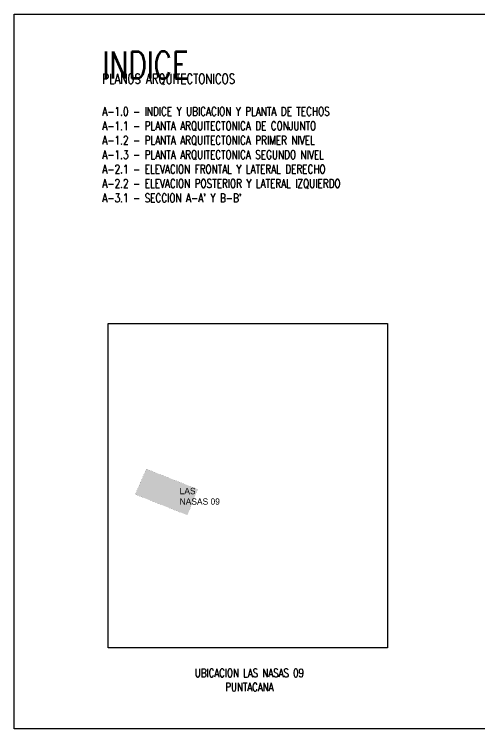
# Model space of a CAD drawing. Header units: metres. Extents: x 8 to 2416, y -346 to 476.
# Drawn here: x 18 to 62.2, y 83.4 to 151.4 of the extents above; entities that cross this region are included whole.
import ezdxf

# ---------------------------------------------------------------- set-up
doc = ezdxf.new("R2010")
doc.units = ezdxf.units.M
doc.linetypes.add('0', pattern=[0])
doc.layers.get('0').update_dxf_attribs({"color": 250, "linetype": '0', "lineweight": 20})
doc.layers.get('Defpoints').update_dxf_attribs({"color": 6})
doc.layers.add('textos', color=7, linetype='Continuous', lineweight=0)
doc.styles.add('AC', font='framd.ttf')
doc.styles.add('Arch-Dim', font='romans.shx', dxfattribs={"width": 0.75})
picture_1 = doc.add_image_def('image1.png', size_in_pixel=(621, 721))

msp = doc.modelspace()

# ---------------------------------------------------------------- hatches: boundary and pattern name
at = {"true_color": 0xed1f24, "transparency": 33554610}
h = msp.add_hatch(color=240, dxfattribs=at)
h.dxf.hatch_style = 1
h.paths.add_polyline_path([(30.5318, 108.1634), (29.4653, 105.7361), (34.4461, 103.7625), (35.4238, 106.2299)])

# ---------------------------------------------------------------- linework, layer by layer
at = {"const_width": 0.004}
msp.add_lwpolyline([(30.5318, 108.1634), (29.4653, 105.7361), (34.4461, 103.7625), (35.4238, 106.2299), (30.5318, 108.1634)], dxfattribs=at)
at = {"layer": 'Defpoints', "lineweight": 13}
msp.add_lwpolyline([(17.961, 151.4229), (111.7911, 151.4229), (111.7911, 83.4412), (17.961, 83.4412)], close=True, dxfattribs=at)

# ---------------------------------------------------------------- texts
at = {"layer": 'textos', "lineweight": 13, "attachment_point": 1, "style": 'Arch-Dim'}
for s, insert, char_height, width in [('\\pxql;{\\H1.30208x;INDICE \\H1.53603x;  }', (26.3456, 147.8915), 1.979152, 90.670384), ("\\pxql;{\\H2x;   \\H0.21701x;\\P\\H1.45003x;PLANOS ARQUITECTONICOS\\P\\P\\H0.86666x;A-1.0 - INDICE Y UBICACION Y \\H1.00001x;PLANTA DE TECHOS\\H0.99999x;\\PA-1.1 - PLANTA ARQUITECTONICA DE CONJUNTO \\PA-1.2 - PLANTA ARQUITECTONICA PRIMER NIVEL\\P\\pq*;A-1.3 - PLANTA \\H1.00001x;ARQUITECTONICA SEGUNDO NIVEL\\H0.99999x;\\P\\pql;A-2.1 - ELEVACION FRONTAL Y LATERAL DERECHO\\P\\H1.00001x;A-2.2 -\\H0.99999x; ELEVACION POSTERIOR Y LATERAL IZQUIERDO \\PA-3.1 - SECCION A-A' Y B-B'}", (26.3495, 146.8523), 1.509539, 69.156131)]:
    msp.add_mtext(s, dxfattribs=dict(at, insert=insert, char_height=char_height, width=width))
at = {"layer": 'textos', "lineweight": 13, "attachment_point": 1}
for s, width, insert, char_height, style in [('LAS NASAS 09', 4.081231, (33.7043, 106.358), 0.6, 'AC'), ('\\pxqc;UBICACION LAS NASAS 09 \\PPUNTACANA', 30.855385, (24.9238, 89.1434), 0.8, 'Arch-Dim')]:
    msp.add_mtext_dynamic_manual_height_columns(s, width=width, gutter_width=15, heights=[0], dxfattribs=dict(at, insert=insert, char_height=char_height, style=style))

# ---------------------------------------------------------------- pictures from other files: only their frames are drawn
image = msp.add_image(picture_1, insert=(26.908, 91.1471), size_in_units=(26.5796, 30.8598))
image.dxf.flags = 7

doc.saveas('drawing.dxf')
